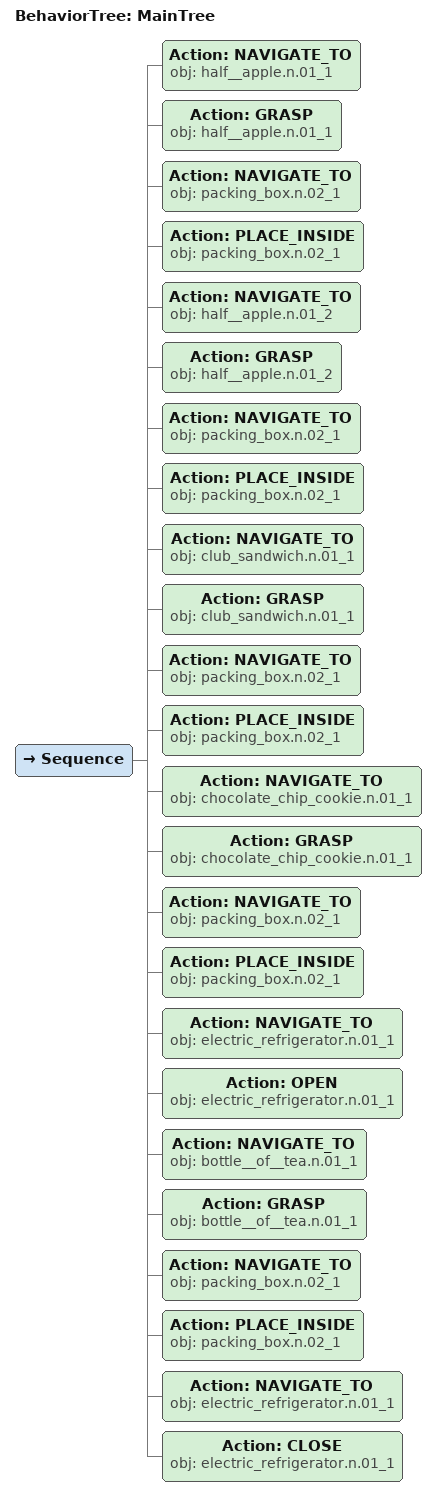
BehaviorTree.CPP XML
<root main_tree_to_execute="MainTree">
  <BehaviorTree ID="MainTree">
    <Sequence>
      <!-- Pack apple halves -->
      <Action ID="NAVIGATE_TO" obj="half__apple.n.01_1"/>
      <Action ID="GRASP" obj="half__apple.n.01_1"/>
      <Action ID="NAVIGATE_TO" obj="packing_box.n.02_1"/>
      <Action ID="PLACE_INSIDE" obj="packing_box.n.02_1"/>
      <Action ID="NAVIGATE_TO" obj="half__apple.n.01_2"/>
      <Action ID="GRASP" obj="half__apple.n.01_2"/>
      <Action ID="NAVIGATE_TO" obj="packing_box.n.02_1"/>
      <Action ID="PLACE_INSIDE" obj="packing_box.n.02_1"/>
      <!-- Pack sandwich -->
      <Action ID="NAVIGATE_TO" obj="club_sandwich.n.01_1"/>
      <Action ID="GRASP" obj="club_sandwich.n.01_1"/>
      <Action ID="NAVIGATE_TO" obj="packing_box.n.02_1"/>
      <Action ID="PLACE_INSIDE" obj="packing_box.n.02_1"/>
      <!-- Pack cookie -->
      <Action ID="NAVIGATE_TO" obj="chocolate_chip_cookie.n.01_1"/>
      <Action ID="GRASP" obj="chocolate_chip_cookie.n.01_1"/>
      <Action ID="NAVIGATE_TO" obj="packing_box.n.02_1"/>
      <Action ID="PLACE_INSIDE" obj="packing_box.n.02_1"/>
      <!-- Get tea from fridge -->
      <Action ID="NAVIGATE_TO" obj="electric_refrigerator.n.01_1"/>
      <Action ID="OPEN" obj="electric_refrigerator.n.01_1"/>
      <Action ID="NAVIGATE_TO" obj="bottle__of__tea.n.01_1"/>
      <Action ID="GRASP" obj="bottle__of__tea.n.01_1"/>
      <Action ID="NAVIGATE_TO" obj="packing_box.n.02_1"/>
      <Action ID="PLACE_INSIDE" obj="packing_box.n.02_1"/>
      <!-- Close fridge -->
      <Action ID="NAVIGATE_TO" obj="electric_refrigerator.n.01_1"/>
      <Action ID="CLOSE" obj="electric_refrigerator.n.01_1"/>
    </Sequence>
  </BehaviorTree>
</root>
